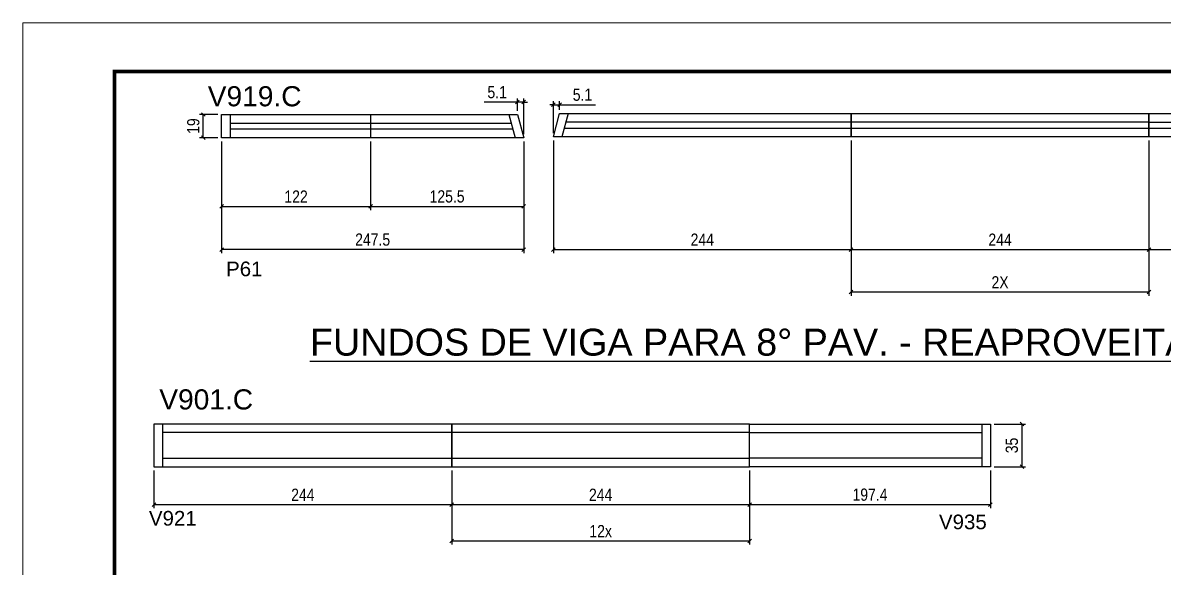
# Model space of a CAD drawing. Header units: millimetres. Extents: x 1427 to 7681, y 297 to 2495.
# Drawn here: x 4611 to 5545, y 900 to 1347 of the extents above; entities that cross this region are included whole.
import ezdxf
from ezdxf.enums import TextEntityAlignment as Align

# ---------------------------------------------------------------- set-up
doc = ezdxf.new("R2010")
doc.units = ezdxf.units.MM
doc.linetypes.add('DASHED', pattern=[0.75, 0.5, -0.25])
for name, color, linetype in [('5', 5, 'Continuous'), ('COTA', 241, 'Continuous'), ('NOMENCLATURA', 7, 'Continuous'), ('Painéis', 200, 'Continuous'), ('SARR_2.2x7', 40, 'Continuous')]:
    doc.layers.add(name, color=color, linetype=linetype)
doc.layers.add('Folhas', color=255, linetype='Continuous', lineweight=9)
doc.layers.add('SARRAFO DE PRESSAO', color=251, linetype='DASHED', lineweight=9)
doc.styles.add('ARIAL', font='arial.ttf')
doc.styles.add('COTA TECNICA-50', font='techl___.ttf', dxfattribs={"height": 10})
doc.styles.get("Standard").update_dxf_attribs({"font": 'arial.ttf'})
doc.dimstyles.new('COTA PAINEL-50', dxfattribs={"dimtxt": 10, "dimasz": 3, "dimexe": 3, "dimexo": 3, "dimgap": 3, "dimtad": 1, "dimdec": 1, "dimzin": 12, "dimdsep": 46, "dimtxsty": 'COTA TECNICA-50', "dimblk1": 'OBLIQUE', "dimblk2": 'OBLIQUE', "dimsah": 1, "dimcen": 0.9, "dimclrd": 4, "dimclre": 4, "dimclrt": 240, "dimadec": 1, "dimazin": 3, "dimtfac": 1, "dimtdec": 1, "dimtmove": 0, "dimatfit": 3, "dimfxl": 1, "dimtolj": 1, "dimtzin": 12, "dimarcsym": 0})

# ---------------------------------------------------------------- blocks, each defined once
blk = doc.blocks.new('9999999999')
at = {"layer": 'Folhas'}
blk.add_lwpolyline([(98138.98, 34190.21), (99623.98, 34190.21), (99623.98, 35240.21), (98138.98, 35240.21)], close=True, dxfattribs=at)
at = {"layer": 'Folhas', "color": 30, "const_width": 3}
blk.add_lwpolyline([(98213.98, 34230.21), (99583.98, 34230.21), (99583.98, 35200.21), (98213.98, 35200.21)], close=True, dxfattribs=at)
blk = doc.blocks.new('_Oblique')
at = {"color": 0, "linetype": 'ByBlock', "lineweight": -2}
blk.add_line((-0.5, -0.5), (0.5, 0.5), dxfattribs=at)
blk = doc.blocks.new('*D168')
at = {"layer": 'COTA', "color": 4, "linetype": 'ByBlock', "lineweight": -2, "transparency": 16777216}
for p, q in [((4773.43, 1249.53), (4773.43, 1157.82)), ((5020.93, 1249.53), (5020.93, 1157.82)), ((5020.93, 1160.82), (4773.43, 1160.82))]:
    blk.add_line(p, q, dxfattribs=at)
at = {"layer": 'Defpoints', "color": 0, "linetype": 'ByBlock', "transparency": 16777216}
for p in [(4773.43, 1252.53), (5020.93, 1252.53), (4773.43, 1160.82)]:
    blk.add_point(p, dxfattribs=at)
at = {"layer": 'COTA', "color": 4, "linetype": 'ByBlock', "lineweight": -2, "transparency": 16777216, "xscale": 3, "yscale": 3, "zscale": 3}
for p, rotation in [((4773.43, 1160.82), 180.0000000073877), ((5020.93, 1160.82), 7.3876105e-09)]:
    blk.add_blockref('_Oblique', p, dxfattribs=dict(at, rotation=rotation))
at = {"layer": 'COTA', "color": 240, "linetype": 'ByBlock', "transparency": 16777216, "insert": (4897.18, 1168.93), "char_height": 10, "attachment_point": 5, "rotation": 0, "style": 'COTA TECNICA-50'}
blk.add_mtext('\\A1;247.5', dxfattribs=at)
blk = doc.blocks.new('*D169')
at = {"layer": 'COTA', "color": 4, "linetype": 'ByBlock', "lineweight": -2, "transparency": 16777216}
for p, q in [((4773.43, 1249.53), (4773.43, 1193.19)), ((4895.43, 1249.53), (4895.43, 1193.19)), ((4773.43, 1196.19), (4895.43, 1196.19))]:
    blk.add_line(p, q, dxfattribs=at)
at = {"layer": 'Defpoints', "color": 0, "linetype": 'ByBlock', "transparency": 16777216}
for p in [(4773.43, 1252.53), (4895.43, 1252.53), (4895.43, 1196.19)]:
    blk.add_point(p, dxfattribs=at)
at = {"layer": 'COTA', "color": 4, "linetype": 'ByBlock', "lineweight": -2, "transparency": 16777216, "xscale": 3, "yscale": 3, "zscale": 3, "rotation": 180}
blk.add_blockref('_Oblique', (4773.43, 1196.19), dxfattribs=at)
at = {"layer": 'COTA', "color": 4, "linetype": 'ByBlock', "lineweight": -2, "transparency": 16777216, "xscale": 3, "yscale": 3, "zscale": 3}
blk.add_blockref('_Oblique', (4895.43, 1196.19), dxfattribs=at)
at = {"layer": 'COTA', "color": 240, "linetype": 'ByBlock', "transparency": 16777216, "insert": (4834.43, 1204.25), "char_height": 10, "attachment_point": 5, "style": 'COTA TECNICA-50'}
blk.add_mtext('\\A1;122', dxfattribs=at)
blk = doc.blocks.new('*D126')
at = {"layer": 'COTA', "color": 4, "linetype": 'ByBlock', "lineweight": -2, "transparency": 16777216}
for p, q in [((4895.43, 1249.53), (4895.43, 1193.19)), ((5020.93, 1249.53), (5020.93, 1193.19)), ((4895.43, 1196.19), (5020.93, 1196.19))]:
    blk.add_line(p, q, dxfattribs=at)
at = {"layer": 'Defpoints', "color": 0, "linetype": 'ByBlock', "transparency": 16777216}
for p in [(4895.43, 1252.53), (5020.93, 1252.53), (5020.93, 1196.19)]:
    blk.add_point(p, dxfattribs=at)
at = {"layer": 'COTA', "color": 4, "linetype": 'ByBlock', "lineweight": -2, "transparency": 16777216, "xscale": 3, "yscale": 3, "zscale": 3, "rotation": 180}
blk.add_blockref('_Oblique', (4895.43, 1196.19), dxfattribs=at)
at = {"layer": 'COTA', "color": 4, "linetype": 'ByBlock', "lineweight": -2, "transparency": 16777216, "xscale": 3, "yscale": 3, "zscale": 3}
blk.add_blockref('_Oblique', (5020.93, 1196.19), dxfattribs=at)
at = {"layer": 'COTA', "color": 240, "linetype": 'ByBlock', "transparency": 16777216, "insert": (4958.18, 1204.3), "char_height": 10, "attachment_point": 5, "style": 'COTA TECNICA-50'}
blk.add_mtext('\\A1;125.5', dxfattribs=at)
blk = doc.blocks.new('*D170')
at = {"layer": 'COTA', "color": 4, "linetype": 'ByBlock', "lineweight": -2, "transparency": 16777216}
for p, q in [((5015.8, 1281.69), (4988.57, 1281.69)), ((5015.8, 1274.53), (5015.8, 1284.69)), ((5020.93, 1281.69), (5015.8, 1281.69)), ((5020.93, 1255.53), (5020.93, 1284.69)), ((5020.93, 1281.69), (5023.93, 1281.69))]:
    blk.add_line(p, q, dxfattribs=at)
at = {"layer": 'Defpoints', "color": 0, "linetype": 'ByBlock', "transparency": 16777216}
for p in [(5015.8, 1281.69), (5015.8, 1271.53), (5020.93, 1252.53)]:
    blk.add_point(p, dxfattribs=at)
at = {"layer": 'COTA', "color": 4, "linetype": 'ByBlock', "lineweight": -2, "transparency": 16777216, "xscale": 3, "yscale": 3, "zscale": 3}
blk.add_blockref('_Oblique', (5015.8, 1281.69), dxfattribs=at)
at = {"layer": 'COTA', "color": 4, "linetype": 'ByBlock', "lineweight": -2, "transparency": 16777216, "xscale": 3, "yscale": 3, "zscale": 3, "rotation": 180}
blk.add_blockref('_Oblique', (5020.93, 1281.69), dxfattribs=at)
at = {"layer": 'COTA', "color": 240, "linetype": 'ByBlock', "transparency": 16777216, "insert": (4999.19, 1289.8), "char_height": 10, "attachment_point": 5, "style": 'COTA TECNICA-50'}
blk.add_mtext('\\A1;5.1', dxfattribs=at)
blk = doc.blocks.new('*D171')
at = {"layer": 'COTA', "color": 4, "linetype": 'ByBlock', "lineweight": -2, "transparency": 16777216}
for p, q in [((5045.27, 1250.29), (5045.27, 1157.82)), ((5289.27, 1250.29), (5289.27, 1157.82)), ((5045.27, 1160.82), (5289.27, 1160.82))]:
    blk.add_line(p, q, dxfattribs=at)
at = {"layer": 'Defpoints', "color": 0, "linetype": 'ByBlock', "transparency": 16777216}
for p in [(5045.27, 1253.29), (5289.27, 1253.29), (5289.27, 1160.82)]:
    blk.add_point(p, dxfattribs=at)
at = {"layer": 'COTA', "color": 4, "linetype": 'ByBlock', "lineweight": -2, "transparency": 16777216, "xscale": 3, "yscale": 3, "zscale": 3, "rotation": 180}
blk.add_blockref('_Oblique', (5045.27, 1160.82), dxfattribs=at)
at = {"layer": 'COTA', "color": 4, "linetype": 'ByBlock', "lineweight": -2, "transparency": 16777216, "xscale": 3, "yscale": 3, "zscale": 3}
blk.add_blockref('_Oblique', (5289.27, 1160.82), dxfattribs=at)
at = {"layer": 'COTA', "color": 240, "linetype": 'ByBlock', "transparency": 16777216, "insert": (5167.27, 1168.89), "char_height": 10, "attachment_point": 5, "style": 'COTA TECNICA-50'}
blk.add_mtext('\\A1;244', dxfattribs=at)
blk = doc.blocks.new('*D127')
at = {"layer": 'COTA', "color": 4, "linetype": 'ByBlock', "lineweight": -2, "transparency": 16777216}
for p, q in [((5289.27, 1250.29), (5289.27, 1157.82)), ((5533.27, 1250.29), (5533.27, 1157.82)), ((5289.27, 1160.82), (5533.27, 1160.82))]:
    blk.add_line(p, q, dxfattribs=at)
at = {"layer": 'Defpoints', "color": 0, "linetype": 'ByBlock', "transparency": 16777216}
for p in [(5289.27, 1253.29), (5533.27, 1253.29), (5533.27, 1160.82)]:
    blk.add_point(p, dxfattribs=at)
at = {"layer": 'COTA', "color": 4, "linetype": 'ByBlock', "lineweight": -2, "transparency": 16777216, "xscale": 3, "yscale": 3, "zscale": 3, "rotation": 180}
blk.add_blockref('_Oblique', (5289.27, 1160.82), dxfattribs=at)
at = {"layer": 'COTA', "color": 4, "linetype": 'ByBlock', "lineweight": -2, "transparency": 16777216, "xscale": 3, "yscale": 3, "zscale": 3}
blk.add_blockref('_Oblique', (5533.27, 1160.82), dxfattribs=at)
at = {"layer": 'COTA', "color": 240, "linetype": 'ByBlock', "transparency": 16777216, "insert": (5411.27, 1168.89), "char_height": 10, "attachment_point": 5, "style": 'COTA TECNICA-50'}
blk.add_mtext('\\A1;244', dxfattribs=at)
blk = doc.blocks.new('*D128')
at = {"layer": 'COTA', "color": 4, "linetype": 'ByBlock', "lineweight": -2, "transparency": 16777216}
for p, q in [((5289.27, 1250.29), (5289.27, 1122.87)), ((5533.27, 1250.29), (5533.27, 1122.87)), ((5533.27, 1125.87), (5289.27, 1125.87))]:
    blk.add_line(p, q, dxfattribs=at)
at = {"layer": 'Defpoints', "color": 0, "linetype": 'ByBlock', "transparency": 16777216}
for p in [(5289.27, 1253.29), (5533.27, 1253.29), (5289.27, 1125.87)]:
    blk.add_point(p, dxfattribs=at)
at = {"layer": 'COTA', "color": 4, "linetype": 'ByBlock', "lineweight": -2, "transparency": 16777216, "xscale": 3, "yscale": 3, "zscale": 3, "rotation": 180}
blk.add_blockref('_Oblique', (5289.27, 1125.87), dxfattribs=at)
at = {"layer": 'COTA', "color": 4, "linetype": 'ByBlock', "lineweight": -2, "transparency": 16777216, "xscale": 3, "yscale": 3, "zscale": 3}
blk.add_blockref('_Oblique', (5533.27, 1125.87), dxfattribs=at)
at = {"layer": 'COTA', "color": 240, "linetype": 'ByBlock', "transparency": 16777216, "insert": (5411.27, 1133.93), "char_height": 10, "attachment_point": 5, "style": 'COTA TECNICA-50'}
blk.add_mtext('\\A1;2X', dxfattribs=at)
blk = doc.blocks.new('*D172')
at = {"layer": 'COTA', "color": 4, "linetype": 'ByBlock', "lineweight": -2, "transparency": 16777216}
for p, q in [((5045.27, 1256.29), (5045.27, 1282.59)), ((5050.37, 1275.29), (5050.37, 1282.59)), ((5045.27, 1279.59), (5042.27, 1279.59)), ((5045.27, 1279.59), (5050.37, 1279.59)), ((5050.37, 1279.59), (5079.74, 1279.59))]:
    blk.add_line(p, q, dxfattribs=at)
at = {"layer": 'Defpoints', "color": 0, "linetype": 'ByBlock', "transparency": 16777216}
for p in [(5045.27, 1279.59), (5050.37, 1272.29), (5045.27, 1253.29)]:
    blk.add_point(p, dxfattribs=at)
at = {"layer": 'COTA', "color": 4, "linetype": 'ByBlock', "lineweight": -2, "transparency": 16777216, "xscale": 3, "yscale": 3, "zscale": 3}
blk.add_blockref('_Oblique', (5045.27, 1279.59), dxfattribs=at)
at = {"layer": 'COTA', "color": 4, "linetype": 'ByBlock', "lineweight": -2, "transparency": 16777216, "xscale": 3, "yscale": 3, "zscale": 3, "rotation": 180}
blk.add_blockref('_Oblique', (5050.37, 1279.59), dxfattribs=at)
at = {"layer": 'COTA', "color": 240, "linetype": 'ByBlock', "transparency": 16777216, "insert": (5069.12, 1287.7), "char_height": 10, "attachment_point": 5, "style": 'COTA TECNICA-50'}
blk.add_mtext('\\A1;5.1', dxfattribs=at)
blk = doc.blocks.new('*D173')
at = {"layer": 'COTA', "color": 4, "linetype": 'ByBlock', "lineweight": -2, "transparency": 16777216}
for p, q in [((5533.27, 1250.29), (5533.27, 1157.82)), ((5673.52, 1190.29), (5673.52, 1157.82)), ((5533.27, 1160.82), (5673.52, 1160.82))]:
    blk.add_line(p, q, dxfattribs=at)
at = {"layer": 'Defpoints', "color": 0, "linetype": 'ByBlock', "transparency": 16777216}
for p in [(5533.27, 1253.29), (5673.52, 1193.29), (5673.52, 1160.82)]:
    blk.add_point(p, dxfattribs=at)
at = {"layer": 'COTA', "color": 4, "linetype": 'ByBlock', "lineweight": -2, "transparency": 16777216, "xscale": 3, "yscale": 3, "zscale": 3, "rotation": 180}
blk.add_blockref('_Oblique', (5533.27, 1160.82), dxfattribs=at)
at = {"layer": 'COTA', "color": 4, "linetype": 'ByBlock', "lineweight": -2, "transparency": 16777216, "xscale": 3, "yscale": 3, "zscale": 3}
blk.add_blockref('_Oblique', (5673.52, 1160.82), dxfattribs=at)
at = {"layer": 'COTA', "color": 240, "linetype": 'ByBlock', "transparency": 16777216, "insert": (5603.39, 1168.92), "char_height": 10, "attachment_point": 5, "style": 'COTA TECNICA-50'}
blk.add_mtext('\\A1;140.2', dxfattribs=at)
blk = doc.blocks.new('*D177')
at = {"layer": 'COTA', "color": 4, "linetype": 'ByBlock', "lineweight": -2, "transparency": 16777216}
for p, q in [((4770.43, 1271.53), (4755.34, 1271.53)), ((4758.34, 1252.53), (4758.34, 1271.53)), ((4770.43, 1252.53), (4755.34, 1252.53))]:
    blk.add_line(p, q, dxfattribs=at)
at = {"layer": 'Defpoints', "color": 0, "linetype": 'ByBlock', "transparency": 16777216}
for p in [(4758.34, 1271.53), (4773.43, 1271.53), (4773.43, 1252.53)]:
    blk.add_point(p, dxfattribs=at)
at = {"layer": 'COTA', "color": 4, "linetype": 'ByBlock', "lineweight": -2, "transparency": 16777216, "xscale": 3, "yscale": 3, "zscale": 3}
for p, rotation in [((4758.34, 1271.53), 90), ((4758.34, 1252.53), 270)]:
    blk.add_blockref('_Oblique', p, dxfattribs=dict(at, rotation=rotation))
at = {"layer": 'COTA', "color": 240, "linetype": 'ByBlock', "transparency": 16777216, "insert": (4750.25, 1262.03), "char_height": 10, "attachment_point": 5, "rotation": 90, "style": 'COTA TECNICA-50'}
blk.add_mtext('\\A1;19', dxfattribs=at)
blk = doc.blocks.new('*D133')
at = {"layer": 'COTA', "color": 4, "linetype": 'ByBlock', "lineweight": -2, "transparency": 16777216}
for p, q in [((5206, 979.67), (5206, 948.68)), ((5403.43, 979.67), (5403.43, 948.68)), ((5206, 951.68), (5403.43, 951.68))]:
    blk.add_line(p, q, dxfattribs=at)
at = {"layer": 'Defpoints', "color": 0, "linetype": 'ByBlock', "transparency": 16777216}
for p in [(5206, 982.67), (5403.43, 982.67), (5403.43, 951.68)]:
    blk.add_point(p, dxfattribs=at)
at = {"layer": 'COTA', "color": 4, "linetype": 'ByBlock', "lineweight": -2, "transparency": 16777216, "xscale": 3, "yscale": 3, "zscale": 3, "rotation": 180}
blk.add_blockref('_Oblique', (5206, 951.68), dxfattribs=at)
at = {"layer": 'COTA', "color": 4, "linetype": 'ByBlock', "lineweight": -2, "transparency": 16777216, "xscale": 3, "yscale": 3, "zscale": 3}
blk.add_blockref('_Oblique', (5403.43, 951.68), dxfattribs=at)
at = {"layer": 'COTA', "color": 240, "linetype": 'ByBlock', "transparency": 16777216, "insert": (5304.71, 959.78), "char_height": 10, "attachment_point": 5, "style": 'COTA TECNICA-50'}
blk.add_mtext('\\A1;197.4', dxfattribs=at)
blk = doc.blocks.new('*D117')
at = {"layer": 'COTA', "color": 4, "linetype": 'ByBlock', "lineweight": -2, "transparency": 16777216}
for p, q in [((4718, 979.67), (4718, 948.68)), ((4962, 979.67), (4962, 948.68)), ((4718, 951.68), (4962, 951.68))]:
    blk.add_line(p, q, dxfattribs=at)
at = {"layer": 'Defpoints', "color": 0, "linetype": 'ByBlock', "transparency": 16777216}
for p in [(4718, 982.67), (4962, 982.67), (4962, 951.68)]:
    blk.add_point(p, dxfattribs=at)
at = {"layer": 'COTA', "color": 4, "linetype": 'ByBlock', "lineweight": -2, "transparency": 16777216, "xscale": 3, "yscale": 3, "zscale": 3, "rotation": 180}
blk.add_blockref('_Oblique', (4718, 951.68), dxfattribs=at)
at = {"layer": 'COTA', "color": 4, "linetype": 'ByBlock', "lineweight": -2, "transparency": 16777216, "xscale": 3, "yscale": 3, "zscale": 3}
blk.add_blockref('_Oblique', (4962, 951.68), dxfattribs=at)
at = {"layer": 'COTA', "color": 240, "linetype": 'ByBlock', "transparency": 16777216, "insert": (4840, 959.75), "char_height": 10, "attachment_point": 5, "style": 'COTA TECNICA-50'}
blk.add_mtext('\\A1;244', dxfattribs=at)
blk = doc.blocks.new('*D118')
at = {"layer": 'COTA', "color": 4, "linetype": 'ByBlock', "lineweight": -2, "transparency": 16777216}
for p, q in [((4962, 979.67), (4962, 948.68)), ((5206, 979.67), (5206, 948.68)), ((4962, 951.68), (5206, 951.68))]:
    blk.add_line(p, q, dxfattribs=at)
at = {"layer": 'Defpoints', "color": 0, "linetype": 'ByBlock', "transparency": 16777216}
for p in [(4962, 982.67), (5206, 982.67), (5206, 951.68)]:
    blk.add_point(p, dxfattribs=at)
at = {"layer": 'COTA', "color": 4, "linetype": 'ByBlock', "lineweight": -2, "transparency": 16777216, "xscale": 3, "yscale": 3, "zscale": 3, "rotation": 180}
blk.add_blockref('_Oblique', (4962, 951.68), dxfattribs=at)
at = {"layer": 'COTA', "color": 4, "linetype": 'ByBlock', "lineweight": -2, "transparency": 16777216, "xscale": 3, "yscale": 3, "zscale": 3}
blk.add_blockref('_Oblique', (5206, 951.68), dxfattribs=at)
at = {"layer": 'COTA', "color": 240, "linetype": 'ByBlock', "transparency": 16777216, "insert": (5084, 959.75), "char_height": 10, "attachment_point": 5, "style": 'COTA TECNICA-50'}
blk.add_mtext('\\A1;244', dxfattribs=at)
blk = doc.blocks.new('*D154')
at = {"layer": 'COTA', "color": 4, "linetype": 'ByBlock', "lineweight": -2, "transparency": 16777216}
for p, q in [((4962, 979.67), (4962, 918.87)), ((5206, 979.67), (5206, 918.87)), ((4962, 921.87), (5206, 921.87))]:
    blk.add_line(p, q, dxfattribs=at)
at = {"layer": 'Defpoints', "color": 0, "linetype": 'ByBlock', "transparency": 16777216}
for p in [(4962, 982.67), (5206, 982.67), (5206, 921.87)]:
    blk.add_point(p, dxfattribs=at)
at = {"layer": 'COTA', "color": 4, "linetype": 'ByBlock', "lineweight": -2, "transparency": 16777216, "xscale": 3, "yscale": 3, "zscale": 3, "rotation": 180}
blk.add_blockref('_Oblique', (4962, 921.87), dxfattribs=at)
at = {"layer": 'COTA', "color": 4, "linetype": 'ByBlock', "lineweight": -2, "transparency": 16777216, "xscale": 3, "yscale": 3, "zscale": 3}
blk.add_blockref('_Oblique', (5206, 921.87), dxfattribs=at)
at = {"layer": 'COTA', "color": 240, "linetype": 'ByBlock', "transparency": 16777216, "insert": (5084, 929.93), "char_height": 10, "attachment_point": 5, "style": 'COTA TECNICA-50'}
blk.add_mtext('\\A1;12x', dxfattribs=at)
blk = doc.blocks.new('*D167')
at = {"layer": 'COTA', "color": 4, "linetype": 'ByBlock', "lineweight": -2, "transparency": 16777216}
for p, q in [((5406.43, 1017.67), (5432.16, 1017.67)), ((5429.16, 1017.67), (5429.16, 982.67)), ((5406.43, 982.67), (5432.16, 982.67))]:
    blk.add_line(p, q, dxfattribs=at)
at = {"layer": 'Defpoints', "color": 0, "linetype": 'ByBlock', "transparency": 16777216}
for p in [(5403.43, 1017.67), (5403.43, 982.67), (5429.16, 982.67)]:
    blk.add_point(p, dxfattribs=at)
at = {"layer": 'COTA', "color": 4, "linetype": 'ByBlock', "lineweight": -2, "transparency": 16777216, "xscale": 3, "yscale": 3, "zscale": 3}
for p, rotation in [((5429.16, 1017.67), 90), ((5429.16, 982.67), 270)]:
    blk.add_blockref('_Oblique', p, dxfattribs=dict(at, rotation=rotation))
at = {"layer": 'COTA', "color": 240, "linetype": 'ByBlock', "transparency": 16777216, "insert": (5420.94, 1000.17), "char_height": 10, "attachment_point": 5, "rotation": 90, "style": 'COTA TECNICA-50'}
blk.add_mtext('\\A1;35', dxfattribs=at)

msp = doc.modelspace()

# ---------------------------------------------------------------- linework, layer by layer
at = {"layer": 'Painéis', "linetype": 'ByBlock'}
msp.add_line((4895.43, 1271.53), (4895.43, 1252.53), dxfattribs=at)
at = {"layer": 'Painéis', "linetype": 'Continuous'}
for points in [[(4773.43, 1271.53), (5015.8, 1271.53), (5020.93, 1252.53), (4773.43, 1252.53)], [(5050.37, 1272.29), (5289.27, 1272.29), (5289.27, 1253.29), (5045.27, 1253.29)], [(5289.27, 1272.29), (5533.27, 1272.29), (5533.27, 1253.29), (5289.27, 1253.29)]]:
    msp.add_lwpolyline(points, close=True, dxfattribs=at)
at = {"layer": 'Painéis', "linetype": 'ByBlock'}
msp.add_lwpolyline([(5533.27, 1272.29), (5673.52, 1272.29), (5673.52, 1193.29), (5633.52, 1193.29), (5633.52, 1253.29), (5533.27, 1253.29), (5533.27, 1272.29)], dxfattribs=at)
for points in [[(4962, 1017.67), (4718, 1017.67), (4718, 982.67), (4962, 982.67)], [(4962, 982.67), (5206, 982.67), (5206, 1017.67), (4962, 1017.67)], [(5403.43, 982.67), (5206, 982.67), (5206, 1017.67), (5403.43, 1017.67)]]:
    msp.add_lwpolyline(points, close=True, dxfattribs=at)
at = {"layer": 'SARR_2.2x7', "linetype": 'Continuous'}
for p, q in [((4780.43, 1271.53), (4780.43, 1252.53)), ((5008.8, 1271.53), (5013.93, 1252.53)), ((5057.37, 1272.29), (5052.27, 1253.29)), ((4780.43, 1264.53), (5010.69, 1264.53)), ((5289.27, 1265.29), (5055.49, 1265.29)), ((5533.27, 1265.29), (5289.27, 1265.29)), ((5533.27, 1265.29), (5666.54, 1265.29)), ((5012.04, 1259.53), (4780.43, 1259.53)), ((5054.15, 1260.29), (5289.27, 1260.29)), ((5289.27, 1260.29), (5533.27, 1260.29)), ((5533.27, 1260.29), (5633.52, 1260.29)), ((4725, 1017.67), (4725, 982.67)), ((4962, 1010.67), (4725, 1010.67)), ((5206, 1010.67), (4962, 1010.67)), ((5206, 1010.67), (5396.45, 1010.67)), ((5396.45, 1017.67), (5396.45, 982.67)), ((4725, 989.67), (4962, 989.67)), ((4962, 989.67), (5206, 989.67)), ((5396.45, 989.67), (5206, 989.67))]:
    msp.add_line(p, q, dxfattribs=at)

# ---------------------------------------------------------------- block references
at = {"layer": 'SARRAFO DE PRESSAO', "color": 6, "linetype": 'ByBlock'}
msp.add_blockref('9999999999', (-93528.45, -33893.48), dxfattribs=at)

# ---------------------------------------------------------------- texts
at = {"color": 0, "linetype": 'Continuous', "ltscale": 5, "style": 'ARIAL'}
msp.add_text('%%UFUNDOS DE VIGA PARA 8° PAV. - REAPROVEITAR DO 4° PAV.', height=22.1184, dxfattribs=at).set_placement((5303.67, 1073.81), align=Align.CENTER)
at = {"layer": '5', "linetype": 'Continuous'}
for s, p in [('P61', (4777.09, 1138.94)), ('V921', (4713.86, 934.48)), ('V935', (5361.21, 931.49))]:
    msp.add_text(s, height=12, rotation=359.99996, dxfattribs=at).set_placement(p)
at = {"layer": 'NOMENCLATURA', "linetype": 'Continuous'}
for s, p in [('V919.C', (4762.07, 1278.24)), ('V901.C', (4722.36, 1029.69))]:
    msp.add_text(s, height=16.5, dxfattribs=at).set_placement(p)

# ---------------------------------------------------------------- dimensions: what is measured, and where the dimension line sits
at = {"layer": 'COTA', "linetype": 'ByBlock'}
for base, p1, p2, picture, middle in [((5015.8, 1281.69), (5020.93, 1252.53), (5015.8, 1271.53), '*D170', (4999.19, 1289.8)), ((4895.43, 1196.19), (4773.43, 1252.53), (4895.43, 1252.53), '*D169', (4834.43, 1204.25)), ((5020.93, 1196.19), (4895.43, 1252.53), (5020.93, 1252.53), '*D126', (4958.18, 1204.3)), ((5673.5154, 1160.8208), (5533.2671, 1253.2866), (5673.5154, 1193.2866), '*D173', (5603.3913, 1168.9231)), ((5403.43, 951.68), (5206, 982.67), (5403.43, 982.67), '*D133', (5304.71, 959.78))]:
    dim = msp.add_linear_dim(base=base, p1=p1, p2=p2, dimstyle='COTA PAINEL-50', override={"dimarcsym": 1}, dxfattribs=at)
    dim.commit()
    dim.dimension.update_dxf_attribs({"geometry": picture, "text_midpoint": middle})
dim = msp.add_linear_dim(base=(5045.27, 1279.59), p1=(5050.37, 1272.29), p2=(5045.27, 1253.29), dimstyle='COTA PAINEL-50', override={"dimarcsym": 1}, dxfattribs=at)
dim.commit()
dim.dimension.update_dxf_attribs({"geometry": '*D172', "text_midpoint": (5069.12, 1279.59), "dimtype": 160})
for base, p1, p2, picture, middle in [((4758.34, 1271.53), (4773.43, 1252.53), (4773.43, 1271.53), '*D177', (4750.25, 1262.03)), ((5429.16, 982.67), (5403.43, 1017.67), (5403.43, 982.67), '*D167', (5420.94, 1000.17))]:
    dim = msp.add_linear_dim(base=base, p1=p1, p2=p2, angle=90, dimstyle='COTA PAINEL-50', override={"dimarcsym": 1}, dxfattribs=at)
    dim.commit()
    dim.dimension.update_dxf_attribs({"geometry": picture, "text_midpoint": middle})
for p1, p2, distance, picture, middle in [((5020.93, 1252.53), (4773.43, 1252.53), 91.71, '*D168', (4897.18, 1168.93)), ((5045.27, 1253.29), (5289.27, 1253.29), -92.47, '*D171', (5167.27, 1168.89)), ((5289.27, 1253.29), (5533.27, 1253.29), -92.47, '*D127', (5411.27, 1168.89)), ((4718, 982.67), (4962, 982.67), -30.99, '*D117', (4840, 959.75)), ((4962, 982.67), (5206, 982.67), -30.99, '*D118', (5084, 959.75))]:
    dim = msp.add_aligned_dim(p1=p1, p2=p2, distance=distance, dimstyle='COTA PAINEL-50', override={"dimarcsym": 1}, dxfattribs=at)
    dim.commit()
    dim.dimension.update_dxf_attribs({"geometry": picture, "text_midpoint": middle})
for base, p1, p2, text, picture, middle in [((5289.27, 1125.87), (5533.27, 1253.29), (5289.27, 1253.29), '2X', '*D128', (5411.27, 1133.93)), ((5206, 921.87), (4962, 982.67), (5206, 982.67), '12x', '*D154', (5084, 929.93))]:
    dim = msp.add_linear_dim(base=base, p1=p1, p2=p2, text=text, dimstyle='COTA PAINEL-50', override={"dimarcsym": 1}, dxfattribs=at)
    dim.commit()
    dim.dimension.update_dxf_attribs({"geometry": picture, "text_midpoint": middle})

doc.saveas('drawing.dxf')
